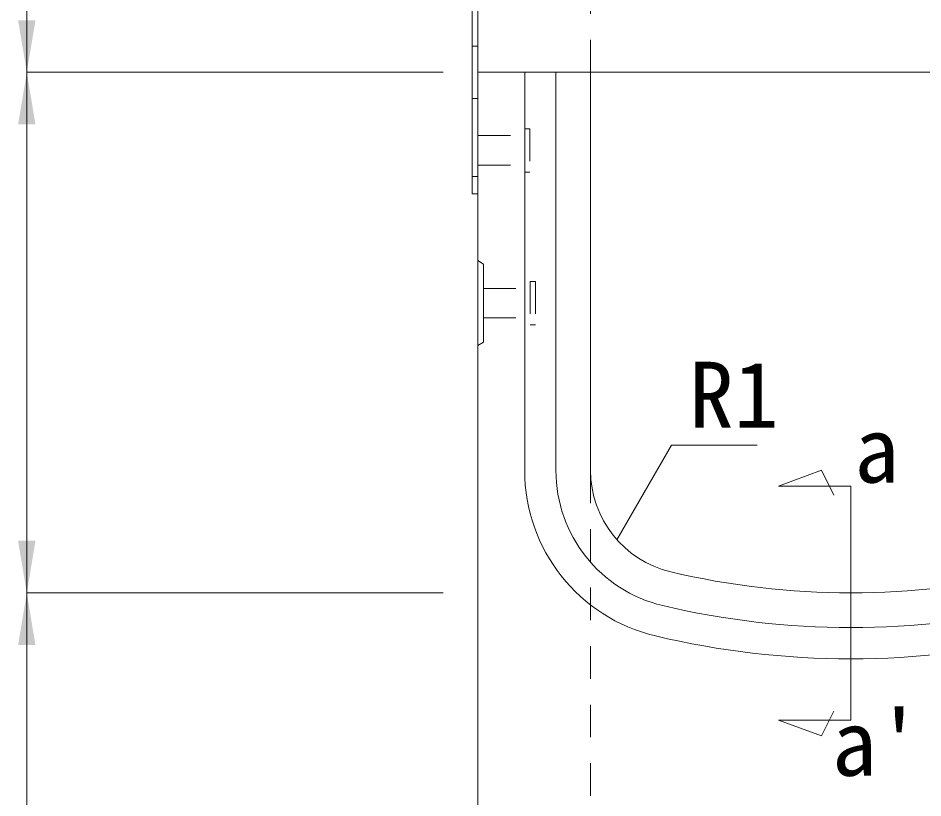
# Model space of a CAD drawing. Units: millimetres, scale not verified. Extents: x 50430 to 75195, y 75514 to 92741.
# Drawn here: x 54351 to 54873, y 86639 to 87088 of the extents above; entities that cross this region are included whole.
import ezdxf
from ezdxf.enums import TextEntityAlignment as Align

# ---------------------------------------------------------------- set-up
doc = ezdxf.new("R2010")
doc.units = ezdxf.units.MM
doc.header["$LTSCALE"] = 25
doc.linetypes.add('USER1', pattern=[1.35, 0.75, -0.6])
for name, color, linetype, lineweight in [('0_2', 7, 'Continuous', 5), ('インサート', 3, 'USER1', 9), ('ジョイントプレート', 3, 'Continuous', 9), ('寸法線', 7, 'Continuous', 9), ('本体', 2, 'Continuous', 9), ('ｲﾝｻｰﾄ', 3, 'USER1', 5)]:
    doc.layers.add(name, color=color, linetype=linetype, lineweight=lineweight)
doc.styles.add('ＭＳ ゴシック', font='')
doc.styles.get('ＭＳ ゴシック').set_extended_font_data('MS Gothic')

# ---------------------------------------------------------------- blocks, each defined once
blk = doc.blocks.new('filled_arrow')
at = {"color": 0, "linetype": 'Continuous', "lineweight": -2}
blk.add_solid([(7.5, 1.25), (0, 0), (7.5, -1.25)], dxfattribs=at)

msp = doc.modelspace()

# ---------------------------------------------------------------- linework, layer by layer
at = {"layer": '0_2', "color": 4}
for p, q in [((54643.21, 86827.31), (54643.21, 87056.78)), ((54661.21, 86827.31), (54661.21, 87056.78)), ((54616.21, 86948.28), (54619.41, 86946.28)), ((54619.41, 86946.28), (54619.41, 86901.28)), ((54616.21, 86899.28), (54619.41, 86901.28))]:
    msp.add_line(p, q, dxfattribs=at)
at = {"layer": '0_2', "lineweight": 9}
msp.add_lwpolyline([(54696.4, 86787.41), (54727.9, 86841.98), (54777.29, 86841.98)], dxfattribs=at)
at = {"layer": '0_2', "color": 4}
for centre, radius, start, end in [((54741.21, 86827.31), 98, 180, 256.6578), ((54741.21, 86827.31), 80, 180, 256.6578), ((54831.21, 87206.78), 470, 256.6578, 283.3422), ((54831.21, 87206.78), 488, 256.6578, 283.3422)]:
    msp.add_arc(centre, radius, start, end, dxfattribs=at)
at = {"layer": 'インサート'}
msp.add_line((54616.21, 87020.28), (54616.21, 87003.28), dxfattribs=at)
at = {"layer": 'ジョイントプレート', "linetype": 'USER1', "lineweight": 5}
for p, q in [((54613.01, 87071.78), (54616.21, 87071.78)), ((54613.01, 87041.79), (54616.21, 87041.79)), ((54613.01, 86996.78), (54616.21, 86996.78))]:
    msp.add_line(p, q, dxfattribs=at)
at = {"layer": 'ジョイントプレート', "lineweight": 5}
msp.add_lwpolyline([(54616.21, 86986.78), (54616.21, 87126.79), (54613.01, 87126.79), (54613.01, 86986.78)], close=True, dxfattribs=at)
at = {"layer": '寸法線'}
for p, q in [((54356.21, 87056.78), (54356.21, 87183.78)), ((54356.21, 86756.78), (54356.21, 87056.78)), ((54596.21, 87056.78), (54356.21, 87056.78)), ((54596.21, 87056.78), (54356.21, 87056.78)), ((54789.57, 86818.28), (54814.32, 86827.48)), ((54814.32, 86827.48), (54821.48, 86813.16)), ((54831.21, 86818.28), (54789.57, 86818.28)), ((54831.21, 86818.28), (54831.21, 86683.52)), ((54356.21, 86506.79), (54356.21, 86756.78)), ((54596.21, 86756.78), (54356.21, 86756.78)), ((54596.21, 86756.78), (54356.21, 86756.78)), ((54814.32, 86674.32), (54821.48, 86688.64)), ((54831.21, 86683.52), (54789.57, 86683.52)), ((54789.57, 86683.52), (54814.32, 86674.32))]:
    msp.add_line(p, q, dxfattribs=at)
at = {"layer": '本体', "lineweight": 20}
for p, q in [((54616.21, 87183.78), (54616.21, 87056.78)), ((54616.21, 87056.78), (54616.21, 86506.79)), ((55046.21, 87056.78), (54616.21, 87056.78)), ((54681.21, 86827.31), (54681.21, 87056.78))]:
    msp.add_line(p, q, dxfattribs=at)
at = {"layer": '本体', "linetype": 'USER1'}
for p, q in [((54681.21, 87056.78), (54681.21, 87131.78)), ((54681.21, 86827.31), (54681.21, 86606.79))]:
    msp.add_line(p, q, dxfattribs=at)
at = {"layer": '本体', "lineweight": 20}
for centre, radius, start, end in [((54741.21, 86827.31), 60, 180, 256.6578), ((54831.21, 87206.78), 450, 256.6578, 283.3422)]:
    msp.add_arc(centre, radius, start, end, dxfattribs=at)
at = {"layer": 'ｲﾝｻｰﾄ'}
for p, q in [((54643.21, 87024.28), (54643.21, 86999.28)), ((54643.21, 87024.28), (54646.21, 87024.28)), ((54646.21, 87024.28), (54646.21, 86999.28)), ((54616.21, 87020.28), (54616.21, 87003.28)), ((54616.21, 87020.28), (54643.21, 87020.28)), ((54616.21, 87003.28), (54643.21, 87003.28)), ((54643.21, 86999.28), (54646.21, 86999.28)), ((54646.41, 86936.28), (54646.41, 86911.28)), ((54646.41, 86936.28), (54649.41, 86936.28)), ((54649.41, 86936.28), (54649.41, 86911.28)), ((54619.41, 86932.28), (54619.41, 86915.28)), ((54619.41, 86932.28), (54646.41, 86932.28)), ((54619.41, 86915.28), (54646.41, 86915.28)), ((54646.41, 86911.28), (54649.41, 86911.28))]:
    msp.add_line(p, q, dxfattribs=at)
at = {"layer": 'ｲﾝｻｰﾄ', "lineweight": 9}
msp.add_line((54616.21, 87020.28), (54616.21, 87003.28), dxfattribs=at)

# ---------------------------------------------------------------- block references
at = {"layer": '0_2', "lineweight": 9, "xscale": 0.2, "yscale": 0.2, "rotation": 60}
msp.add_blockref('filled_arrow', (54696.4, 86787.41), dxfattribs=at)
at = {"layer": '寸法線', "xscale": 4, "yscale": 4}
for p, rotation in [((54356.21, 87056.78), 90), ((54356.21, 87056.78), 270), ((54356.21, 86756.78), 90), ((54356.21, 86756.78), 270)]:
    msp.add_blockref('filled_arrow', p, dxfattribs=dict(at, rotation=rotation))

# ---------------------------------------------------------------- texts
at = {"layer": '0_2', "style": 'ＭＳ ゴシック'}
msp.add_text('R1', height=37.98, dxfattribs=at).set_placement((54737.9, 86889.98), align=Align.TOP_LEFT)
for s, p in [('a', (54846.12, 86839.38)), ("a'", (54846.12, 86670.42))]:
    msp.add_text(s, height=37.98, dxfattribs=at).set_placement(p, align=Align.MIDDLE_CENTER)

doc.saveas('drawing.dxf')
